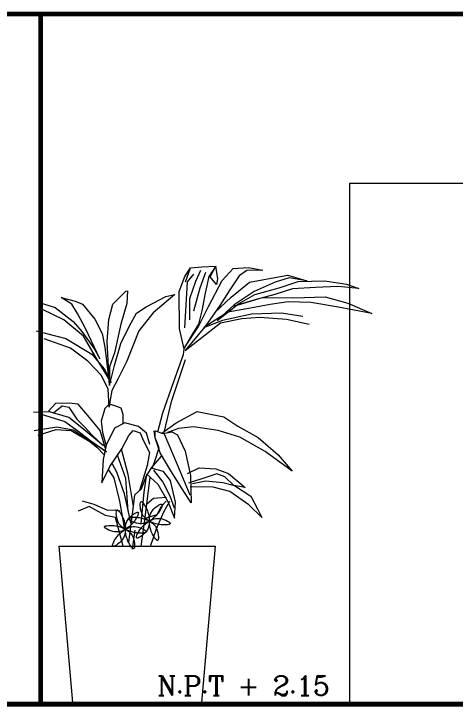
# Model space of a CAD drawing. Extents: x -111 to 1137, y -130 to 54.
# Drawn here: x 661.975 to 663.672, y 32.222 to 34.872 of the extents above; entities that cross this region are included whole.
import ezdxf

# ---------------------------------------------------------------- set-up
doc = ezdxf.new("R2010")
doc.units = 0
doc.layers.get('0').update_dxf_attribs({"lineweight": 0})
for name, color, linetype, lineweight in [('FACHADAS', 7, 'Continuous', 0), ('JARDINES', 3, 'Continuous', 0), ('muros', 5, 'Continuous', 60)]:
    doc.layers.add(name, color=color, linetype=linetype, lineweight=lineweight)
doc.layers.add('TEXTO', color=164, linetype='Continuous')
doc.styles.add('COMPLEX', font='complex.shx', dxfattribs={"height": 0.25})

# ---------------------------------------------------------------- blocks, each defined once
blk = doc.blocks.new('ARB02')
at = {"layer": 'JARDINES', "color": 132, "linetype": 'Continuous'}
for points, start_tangent in [([(-0.0027, -0.0034), (-0.058, 0.0803), (-0.044, 0.1806), (-0.0174, 0.134), (-0.002, 0.077), (0, 0)], (-0.912619, 0.408812)), ([(-0.0027, -0.0034), (0.0421, 0.0863), (0.1359, 0.1244), (0.1089, 0.078), (0.0672, 0.0362), (0.0016, -0.0041)], (-0.102268, 0.994757)), ([(-0.0027, -0.0034), (-0.1028, -0.0095), (-0.1827, 0.0528), (-0.1291, 0.0526), (-0.072, 0.0374), (-0.0043, 0.0007)], (-0.810351, -0.585945)), ([(-0.0027, -0.0034), (0.0974, 0.0027), (0.1772, -0.0596), (0.1236, -0.0594), (0.0665, -0.0442), (-0.0012, -0.0074)], (0.810351, 0.585945)), ([(-0.0027, -0.0034), (-0.0475, -0.0931), (-0.1414, -0.1311), (-0.1144, -0.0848), (-0.0727, -0.043), (-0.007, -0.0027)], (0.102268, -0.994757)), ([(-0.0027, -0.0034), (0.0526, -0.087), (0.0386, -0.1874), (0.012, -0.1408), (-0.0034, -0.0838), (-0.0055, -0.0068)], (0.912619, -0.408812))]:
    blk.add_spline(points, degree=3, dxfattribs=dict(at, start_tangent=start_tangent))
blk = doc.blocks.new('mac')
for p, q in [((79.0235, 26.6462), (79.6235, 26.6462)), ((79.0235, 26.6462), (79.076, 26.0462)), ((79.6235, 26.6462), (79.5709, 26.0462)), ((79.076, 26.0462), (79.5709, 26.0462))]:
    blk.add_line(p, q)
at = {"layer": 'FACHADAS', "color": 134}
for p, q in [((79.5729, 27.7184), (79.6248, 27.7214)), ((79.6259, 27.7213), (79.5987, 27.6819)), ((79.6046, 27.6798), (79.6259, 27.7213)), ((79.6248, 27.7214), (79.6329, 27.6724)), ((79.5069, 27.6815), (79.529, 27.7144)), ((79.5092, 27.6609), (79.5281, 27.7111)), ((79.529, 27.7144), (79.5729, 27.7184)), ((79.6504, 27.6662), (79.6922, 27.7116)), ((79.6922, 27.7116), (79.7509, 27.7153)), ((79.7449, 27.7048), (79.7152, 27.6838)), ((79.8063, 27.7057), (79.7449, 27.7048)), ((79.7509, 27.7153), (79.8063, 27.7057)), ((79.4852, 27.6233), (79.5069, 27.6815)), ((79.5987, 27.6819), (79.5848, 27.6176)), ((79.5976, 27.5666), (79.6504, 27.6662)), ((79.6286, 27.6501), (79.6046, 27.6798)), ((79.6329, 27.6724), (79.6286, 27.6501)), ((79.7152, 27.6838), (79.6771, 27.6258)), ((79.2593, 27.6037), (79.2812, 27.6248)), ((79.2812, 27.6248), (79.2871, 27.6267)), ((79.2871, 27.6267), (79.2851, 27.5779)), ((79.4867, 27.4823), (79.4852, 27.6233)), ((79.5848, 27.6176), (79.573, 27.5494)), ((79.6771, 27.6258), (79.6409, 27.5698)), ((79.0334, 27.6006), (79.087, 27.5871)), ((79.074, 27.5756), (79.0334, 27.6006)), ((79.087, 27.5871), (79.115, 27.5749)), ((79.2315, 27.5749), (79.2593, 27.6037)), ((79.3591, 27.5649), (79.4341, 27.6046)), ((79.4694, 27.6127), (79.3853, 27.5418)), ((79.4341, 27.6046), (79.4694, 27.6127)), ((78.9479, 27.5817), (79.0093, 27.562)), ((79.0093, 27.562), (79.0787, 27.508)), ((79.096, 27.539), (79.074, 27.5756)), ((79.115, 27.5749), (79.1621, 27.5172)), ((79.2156, 27.5162), (79.2315, 27.5749)), ((79.2851, 27.5779), (79.2622, 27.4978)), ((79.3216, 27.5401), (79.3591, 27.5649)), ((79.5591, 27.4888), (79.5976, 27.5666)), ((79.6409, 27.5698), (79.6028, 27.5146)), ((79.0436, 27.5153), (78.9611, 27.5541)), ((79.1263, 27.4818), (79.096, 27.539)), ((79.2945, 27.4914), (79.3216, 27.5401)), ((79.3853, 27.5418), (79.3313, 27.4724)), ((79.573, 27.5494), (79.5593, 27.4986)), ((79.7624, 27.5364), (79.6929, 27.522)), ((79.8777, 27.5411), (79.7624, 27.5364)), ((79.9596, 27.5272), (79.8777, 27.5411)), ((79.1188, 27.4526), (79.0436, 27.5153)), ((79.0787, 27.508), (79.1124, 27.4703)), ((79.1621, 27.5172), (79.1904, 27.4631)), ((79.2094, 27.4315), (79.2156, 27.5162)), ((79.6517, 27.5126), (79.5786, 27.4837)), ((79.6028, 27.5146), (79.5837, 27.4884)), ((79.6445, 27.503), (79.726, 27.5195)), ((79.6929, 27.522), (79.6517, 27.5126)), ((79.726, 27.5195), (79.7954, 27.525)), ((79.7954, 27.525), (79.8969, 27.5173)), ((79.8969, 27.5173), (79.9845, 27.4982)), ((79.1809, 27.3655), (79.1263, 27.4818)), ((79.2622, 27.4978), (79.238, 27.388)), ((79.2621, 27.4236), (79.2945, 27.4914)), ((79.5049, 27.4029), (79.4867, 27.4823)), ((79.5041, 27.4057), (79.5591, 27.4888)), ((79.5087, 27.3978), (79.6445, 27.503)), ((79.5837, 27.4884), (79.5087, 27.3978)), ((79.5593, 27.4986), (79.5363, 27.461)), ((78.9374, 27.4733), (79.0502, 27.4429)), ((79.1124, 27.4703), (79.1609, 27.403)), ((79.1904, 27.4631), (79.2001, 27.4101)), ((79.3313, 27.4724), (79.2844, 27.3568)), ((79.5363, 27.461), (79.5041, 27.4057)), ((79.0683, 27.4065), (78.967, 27.4424)), ((79.0502, 27.4429), (79.15, 27.3836)), ((79.1673, 27.3685), (79.1188, 27.4526)), ((79.2183, 27.2633), (79.2094, 27.4315)), ((79.1347, 27.3565), (79.0683, 27.4065)), ((79.1609, 27.403), (79.1809, 27.3655)), ((79.2001, 27.4101), (79.2183, 27.2633)), ((79.2372, 27.3391), (79.2621, 27.4236)), ((79.5017, 27.3823), (79.5049, 27.4029)), ((79.15, 27.3836), (79.1979, 27.327)), ((79.238, 27.388), (79.2184, 27.3344)), ((79.4656, 27.2785), (79.5017, 27.3823)), ((79.1866, 27.3029), (79.1347, 27.3565)), ((79.2243, 27.2749), (79.1673, 27.3685)), ((79.2844, 27.3568), (79.2508, 27.2901)), ((79.4565, 27.2014), (79.5092, 27.3627)), ((79.1979, 27.327), (79.2243, 27.2749)), ((79.2183, 27.2633), (79.2372, 27.3391)), ((79.2184, 27.3344), (79.2183, 27.2633)), ((79.213, 27.2505), (79.1866, 27.3029)), ((79.2508, 27.2901), (79.2266, 27.2436)), ((79.4225, 27.1581), (79.4656, 27.2785)), ((79.2168, 27.1792), (79.213, 27.2505)), ((79.2266, 27.2436), (79.2212, 27.2074)), ((79.0116, 27.1934), (78.9848, 27.1645)), ((79.0635, 27.1956), (79.0116, 27.1934)), ((79.0978, 27.1911), (79.0635, 27.1956)), ((79.135, 27.1483), (79.0978, 27.1911)), ((79.2212, 27.2074), (79.2168, 27.1792)), ((79.4288, 27.0873), (79.4565, 27.2014)), ((78.9848, 27.1645), (79.0031, 27.1575)), ((79.0031, 27.1575), (79.0371, 27.1851)), ((79.0371, 27.1851), (79.0624, 27.18)), ((79.0624, 27.18), (79.0929, 27.1334)), ((79.4737, 27.119), (79.5546, 27.1637)), ((79.5546, 27.1637), (79.657, 27.1432)), ((78.9876, 27.1617), (78.927, 27.1588)), ((78.9523, 27.1545), (79.0467, 27.1244)), ((79.0626, 27.1397), (78.9876, 27.1617)), ((79.1119, 27.1009), (79.0626, 27.1397)), ((79.1829, 27.0899), (79.135, 27.1483)), ((79.4033, 27.0856), (79.4225, 27.1581)), ((79.657, 27.1432), (79.71, 27.1063)), ((79.0467, 27.1244), (79.0969, 27.0883)), ((79.0929, 27.1334), (79.1217, 27.1047)), ((79.4189, 27.0803), (79.4737, 27.119)), ((79.0159, 27.1034), (78.9296, 27.0884)), ((78.9442, 27.0725), (79.0138, 27.0937)), ((79.0138, 27.0937), (79.0715, 27.0899)), ((79.0793, 27.0917), (79.0159, 27.1034)), ((79.0715, 27.0899), (79.1422, 27.0476)), ((79.2069, 27.0083), (79.0793, 27.0917)), ((79.0969, 27.0883), (79.1462, 27.0504)), ((79.1956, 27.0311), (79.1119, 27.1009)), ((79.1217, 27.1047), (79.1513, 27.0729)), ((79.2028, 27.0212), (79.1829, 27.0899)), ((79.3935, 27.0617), (79.39, 27.0883)), ((79.3935, 27.0617), (79.3931, 27.0891)), ((79.3931, 27.0891), (79.4231, 27.0788)), ((79.4231, 27.0788), (79.4575, 27.0852)), ((79.4832, 27.0984), (79.4404, 27.082)), ((79.4575, 27.0852), (79.4788, 27.0731)), ((79.5408, 27.1041), (79.4832, 27.0984)), ((79.6346, 27.09), (79.5408, 27.1041)), ((79.7182, 27.0651), (79.6346, 27.09)), ((79.71, 27.1063), (79.7885, 27.0627)), ((79.1513, 27.0729), (79.1956, 27.0311)), ((79.412, 27.0047), (79.3935, 27.0617)), ((79.4084, 27.0235), (79.3935, 27.0617)), ((79.4788, 27.0731), (79.5079, 27.0109)), ((79.8158, 27.0095), (79.7182, 27.0651)), ((79.7885, 27.0627), (79.8656, 26.9969)), ((79.1422, 27.0476), (79.1701, 27.0257)), ((79.1462, 27.0504), (79.2069, 27.0083)), ((79.1701, 27.0257), (79.1977, 26.9971)), ((79.391, 26.968), (79.4084, 27.0235)), ((79.453, 26.9356), (79.412, 27.0047)), ((79.5079, 27.0109), (79.5289, 26.9176)), ((79.9192, 26.9335), (79.8158, 27.0095)), ((79.2805, 26.9054), (79.2495, 26.996)), ((79.8656, 26.9969), (79.9192, 26.9335)), ((79.2457, 26.9303), (79.2279, 26.9638)), ((79.3817, 26.9447), (79.391, 26.968)), ((79.2364, 26.9089), (79.2141, 26.9402)), ((79.2756, 26.8477), (79.2457, 26.9303)), ((79.4256, 26.933), (79.3817, 26.9447)), ((79.4524, 26.8985), (79.4256, 26.933)), ((79.4968, 26.8665), (79.453, 26.9356)), ((79.2583, 26.8187), (79.2364, 26.9089)), ((79.2901, 26.7811), (79.2805, 26.9054)), ((79.3508, 26.8534), (79.3618, 26.9224)), ((79.3618, 26.9224), (79.4041, 26.8837)), ((79.4713, 26.815), (79.4524, 26.8985)), ((79.5289, 26.9176), (79.5318, 26.8131)), ((79.4041, 26.8837), (79.4431, 26.8146)), ((79.6152, 26.8731), (79.5281, 26.8738)), ((79.5362, 26.8862), (79.5883, 26.897)), ((79.5883, 26.897), (79.6527, 26.8912)), ((79.6794, 26.8564), (79.6152, 26.8731)), ((79.6527, 26.8912), (79.6983, 26.8795)), ((79.6983, 26.8795), (79.7601, 26.8385)), ((79.301, 26.7313), (79.2756, 26.8477)), ((79.3401, 26.7332), (79.3508, 26.8534)), ((79.5318, 26.8131), (79.4968, 26.8665)), ((79.7528, 26.8054), (79.6794, 26.8564)), ((79.1138, 26.8203), (79.1577, 26.8078)), ((79.2757, 26.7177), (79.2583, 26.8187)), ((79.4268, 26.7778), (79.4499, 26.8193)), ((79.7601, 26.8385), (79.7877, 26.7872)), ((79.1577, 26.8078), (79.21, 26.7843)), ((79.4431, 26.8146), (79.4674, 26.7536)), ((79.4674, 26.7536), (79.4713, 26.815)), ((79.8028, 26.7565), (79.7528, 26.8054)), ((79.21, 26.7843), (79.2413, 26.7857)), ((79.2413, 26.7857), (79.2577, 26.7807)), ((79.3983, 26.7127), (79.4268, 26.7778)), ((79.7877, 26.7872), (79.8028, 26.7565)), ((79.3755, 26.6462), (79.3983, 26.7127)), ((79.306, 26.6341), (79.3162, 26.7074))]:
    blk.add_line(p, q, dxfattribs=at)
for points in [[(79.5263, 27.5148), (79.5258, 27.5972), (79.5496, 27.6632), (79.5679, 27.7059)], [(79.5417, 27.5489), (79.5656, 27.6384), (79.5881, 27.6977)], [(79.5074, 27.4839), (79.5128, 27.5709), (79.5171, 27.6607), (79.5411, 27.6907)], [(79.6215, 27.5416), (79.6853, 27.6022), (79.7558, 27.6596), (79.8527, 27.6775), (79.9017, 27.6864), (79.9756, 27.6645), (79.9074, 27.6766), (79.8535, 27.6599), (79.7736, 27.6242), (79.6965, 27.5727), (79.631, 27.513), (79.7133, 27.5763), (79.7754, 27.6124), (79.8688, 27.6382), (79.9415, 27.6623), (80.044, 27.6645), (80.1278, 27.6521), (80.1747, 27.6357), (80.0945, 27.6429), (80.0084, 27.6397), (79.9204, 27.6334), (79.8527, 27.6119), (79.7809, 27.5928), (79.6945, 27.5669), (79.8056, 27.601), (79.9237, 27.599), (80.046, 27.6027), (80.1324, 27.5789), (80.2239, 27.5391), (80.0884, 27.5649), (79.9909, 27.5813), (79.9039, 27.5837), (79.8345, 27.5743), (79.7451, 27.5571), (79.6726, 27.5438), (79.5845, 27.4875)], [(79.2704, 27.116), (79.2711, 27.1518), (79.2626, 27.1765), (79.2392, 27.1847), (79.217, 27.191), (79.2, 27.1745), (79.1866, 27.1259), (79.1917, 27.0828), (79.2049, 27.0317)], [(79.3727, 27.0367), (79.3597, 27.0799), (79.3289, 27.105), (79.2772, 27.1196), (79.2378, 27.0988), (79.2054, 27.0337), (79.1938, 26.9783), (79.1907, 26.9136), (79.1892, 26.8894), (79.2196, 26.9514), (79.2657, 27.0201), (79.292, 27.0713), (79.3091, 27.0905), (79.3352, 27.0814), (79.3475, 27.0528), (79.3721, 27.0054), (79.3623, 26.9559), (79.3339, 26.8595)], [(79.4281, 27.0779), (79.46, 27.002), (79.4882, 26.935), (79.5265, 26.8434)], [(79.3097, 26.7984), (79.2894, 26.9217), (79.2643, 27.018)], [(79.2919, 26.6617), (79.31, 26.8002), (79.3154, 26.8431), (79.3412, 26.8661), (79.3576, 26.9108), (79.3798, 26.9467), (79.4177, 26.9921)], [(79.3874, 26.9376), (79.4229, 26.892), (79.4502, 26.8399), (79.4662, 26.7927)], [(79.5173, 26.9248), (79.5626, 26.9466), (79.6262, 26.9424), (79.6748, 26.9248), (79.7392, 26.871), (79.6955, 26.8795), (79.6609, 26.9125), (79.6298, 26.9237), (79.5686, 26.9032), (79.5312, 26.8913), (79.5214, 26.8876)], [(79.3393, 26.6462), (79.354, 26.7458), (79.3743, 26.911)], [(79.3549, 26.7533), (79.4012, 26.7673), (79.4174, 26.8003), (79.4354, 26.8195)], [(79.3617, 26.8091), (79.3867, 26.8301), (79.4365, 26.8343)], [(79.2703, 26.6462), (79.2408, 26.7564), (79.2027, 26.7641), (79.1407, 26.7984), (79.0974, 26.7804)]]:
    blk.add_lwpolyline(points, dxfattribs=at)
at = {"layer": 'JARDINES', "linetype": 'Continuous', "ltscale": 0.1, "xscale": 0.4278941187679182, "yscale": 0.4278941187679182, "zscale": 0.4278941187679182, "rotation": 309.4825334470073}
for p in [(79.3727, 26.7426), (79.2812, 26.711)]:
    blk.add_blockref('ARB02', p, dxfattribs=at)

msp = doc.modelspace()

# ---------------------------------------------------------------- linework, layer by layer
for p, q in [((663.2647, 32.2223), (663.2647, 34.2223)), ((663.2647, 34.2223), (666.1497, 34.2223))]:
    msp.add_line(p, q)
at = {"layer": 'muros'}
for p, q in [((658.6097, 34.8723), (666.1497, 34.8723)), ((662.0797, 32.2223), (662.0797, 34.8723)), ((666.3297, 32.2223), (661.0297, 32.2223)), ((661.0297, 32.2223), (666.3297, 32.2223))]:
    msp.add_line(p, q, dxfattribs=at)

# ---------------------------------------------------------------- block references
msp.add_blockref('mac', (583.1243, 6.1827))

# ---------------------------------------------------------------- texts
at = {"layer": 'TEXTO', "color": 6, "linetype": 'Continuous', "lineweight": 20, "ltscale": 0.3, "style": 'COMPLEX'}
msp.add_text('N.P.T + 2.15', height=0.074975, dxfattribs=at).set_placement((662.5255, 32.2558))

doc.saveas('drawing.dxf')
